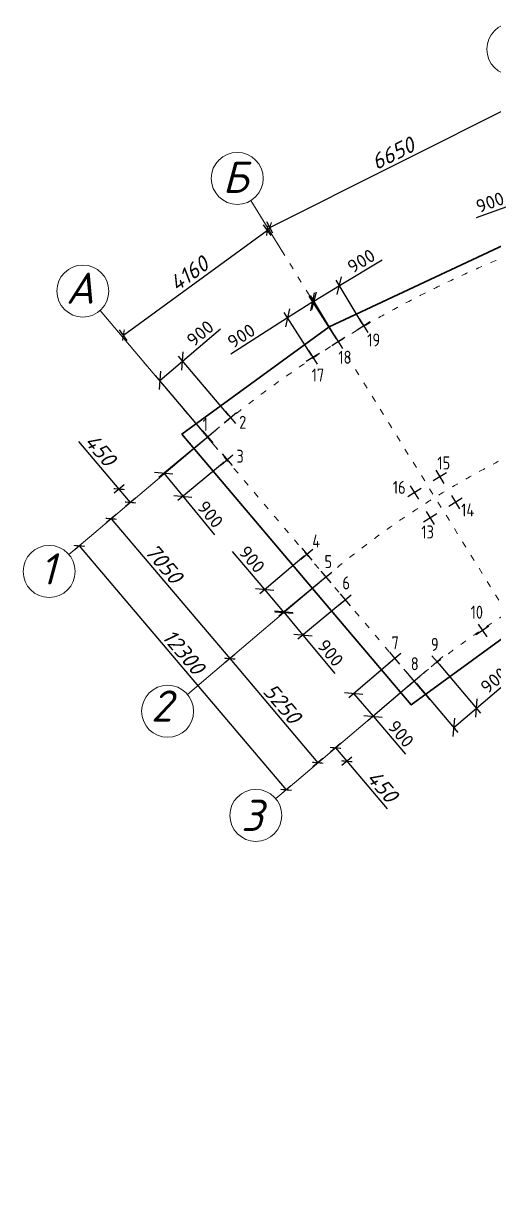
# Model space of a CAD drawing. Header units: millimetres. Extents: x 217525 to 325743, y -20439 to 118252.
# Drawn here: x 281142 to 290199, y -14511 to 7804 of the extents above; entities that cross this region are included whole.
import ezdxf

# ---------------------------------------------------------------- set-up
doc = ezdxf.new("R2010")
doc.units = ezdxf.units.MM
for name, pattern in [('ACAD_ISO03W100', [30, 12, -18]), ('GOST2.303 6', [12, 8, -1.5, 1, -1.5]), ('Штрихштриховая', [2400, 2000, -100, 200, -100])]:
    doc.linetypes.add(name, pattern=pattern)
for name, color, linetype, lineweight in [('Арматура', 1, 'Continuous', 35), ('размер', 161, 'Continuous', 18), ('Тонкая', 250, 'Continuous', 18), ('Фундамент', 2, 'Continuous', 25)]:
    doc.layers.add(name, color=color, linetype=linetype, lineweight=lineweight)
doc.styles.add('ISOCPEUR', font='isocpeui.ttf')
doc.styles.get("Standard").update_dxf_attribs({"font": 'txt.shx'})
doc.styles.add('ГОСТ', font='isocpeui.ttf', dxfattribs={"height": 3})
doc.styles.add('ГОСТ 2.304', font='CS_Gost2304.shx')
doc.dimstyles.new('ISO-25', dxfattribs={"dimtxt": 2.5, "dimasz": 2.5, "dimexe": 1.25, "dimexo": 0.625, "dimtad": 1, "dimtxsty": 'Standard', "dimcen": 2.5, "dimadec": 0, "dimazin": 0, "dimtfac": 1, "dimtmove": 0, "dimatfit": 3, "dimfxl": 1, "dimarcsym": 0})
doc.dimstyles.new('M200', dxfattribs={"dimtxt": 2, "dimasz": 1.5, "dimexe": 1.25, "dimexo": 0.625, "dimtad": 1, "dimdec": 0, "dimlfac": 200, "dimzin": 1, "dimtxsty": 'ISOCPEUR', "dimblk": 'ARCHTICK', "dimcen": 2.5, "dimadec": 0, "dimazin": 0, "dimtfac": 1, "dimtdec": 0, "dimtmove": 1, "dimatfit": 3, "dimfxl": 1.25, "dimfxlon": 1, "dimarcsym": 0})

# ---------------------------------------------------------------- blocks, each defined once
blk = doc.blocks.new('_ArchTick')
at = {"color": 0, "linetype": 'ByBlock', "const_width": 0.15}
blk.add_lwpolyline([(-0.5, -0.5), (0.5, 0.5)], dxfattribs=at)
blk = doc.blocks.new('*D1028')
at = {"layer": 'Defpoints', "color": 0, "transparency": 16777216}
for p in [(283131.47, 1830.27), (283175.21, 1786.74), (283173.23, 1785.05)]:
    blk.add_point(p, dxfattribs=at)
at = {"layer": 'Тонкая', "color": 0, "lineweight": -2, "transparency": 16777216}
for p, q in [((283132.5, 1831.15), (283134.41, 1832.77)), ((283133.45, 1831.96), (283173.23, 1785.05)), ((283174.18, 1785.86), (283172.27, 1784.24))]:
    blk.add_line(p, q, dxfattribs=at)
at = {"layer": 'Тонкая', "color": 0, "lineweight": -2, "transparency": 16777216, "xscale": 1.5, "yscale": 1.5, "zscale": 1.5}
for p, rotation in [((283133.45, 1831.96), 130.2960663744172), ((283173.23, 1785.05), 310.2960663744173)]:
    blk.add_blockref('_ArchTick', p, dxfattribs=dict(at, rotation=rotation))
at = {"layer": 'Тонкая', "color": 0, "transparency": 16777216, "insert": (283153.5, 1811.6), "char_height": 3, "attachment_point": 5, "rotation": 310.2961, "style": 'ГОСТ'}
blk.add_mtext('12300', dxfattribs=at)
blk = doc.blocks.new('*D1030')
at = {"layer": 'Defpoints', "color": 0, "transparency": 16777216}
for p in [(283147.55, 1843.92), (283170.35, 1817.03), (283162.39, 1810.28)]:
    blk.add_point(p, dxfattribs=at)
at = {"layer": 'Тонкая', "color": 0, "lineweight": -2, "transparency": 16777216}
for p, q in [((283140.55, 1837.98), (283138.64, 1836.36)), ((283139.6, 1837.17), (283162.39, 1810.28)), ((283163.35, 1811.09), (283161.44, 1809.47))]:
    blk.add_line(p, q, dxfattribs=at)
at = {"layer": 'Тонкая', "color": 0, "lineweight": -2, "transparency": 16777216, "xscale": 1.5, "yscale": 1.5, "zscale": 1.5}
for p, rotation in [((283139.6, 1837.17), 130.296066542735), ((283162.39, 1810.28), 310.296066542735)]:
    blk.add_blockref('_ArchTick', p, dxfattribs=dict(at, rotation=rotation))
at = {"layer": 'Тонкая', "color": 0, "transparency": 16777216, "insert": (283149.7, 1828.57), "char_height": 3, "attachment_point": 5, "rotation": 310.2961, "style": 'ГОСТ'}
blk.add_mtext('7050', dxfattribs=at)
blk = doc.blocks.new('*D1031')
at = {"layer": 'Defpoints', "color": 0, "transparency": 16777216}
for p in [(283170.35, 1817.03), (283191.23, 1800.31), (283179.37, 1790.26)]:
    blk.add_point(p, dxfattribs=at)
at = {"layer": 'Тонкая', "color": 0, "lineweight": -2, "transparency": 16777216}
for p, q in [((283163.35, 1811.09), (283161.44, 1809.47)), ((283162.39, 1810.28), (283179.37, 1790.26)), ((283180.32, 1791.07), (283178.42, 1789.45))]:
    blk.add_line(p, q, dxfattribs=at)
at = {"layer": 'Тонкая', "color": 0, "lineweight": -2, "transparency": 16777216, "xscale": 1.5, "yscale": 1.5, "zscale": 1.5}
for p, rotation in [((283162.39, 1810.28), 130.2960663744172), ((283179.37, 1790.26), 310.2960663744173)]:
    blk.add_blockref('_ArchTick', p, dxfattribs=dict(at, rotation=rotation))
at = {"layer": 'Тонкая', "color": 0, "transparency": 16777216, "insert": (283172.5, 1801.65), "char_height": 3, "attachment_point": 5, "rotation": 310.2961, "style": 'ГОСТ'}
blk.add_mtext('5250', dxfattribs=at)
blk = doc.blocks.new('*D1022')
at = {"layer": 'Defpoints', "color": 0, "transparency": 16777216}
for p in [(283155.92, 1855.44), (283158.1, 1852.86), (283141.12, 1842.88)]:
    blk.add_point(p, dxfattribs=at)
at = {"layer": 'Тонкая', "color": 0, "lineweight": -2, "transparency": 16777216}
for p, q in [((283141.12, 1842.88), (283133.38, 1852)), ((283142.07, 1843.69), (283140.16, 1842.07)), ((283143.3, 1840.31), (283141.12, 1842.88)), ((283144.25, 1841.12), (283142.35, 1839.5))]:
    blk.add_line(p, q, dxfattribs=at)
at = {"layer": 'Тонкая', "color": 0, "lineweight": -2, "transparency": 16777216, "xscale": 1.5, "yscale": 1.5, "zscale": 1.5}
for p, rotation in [((283141.12, 1842.88), 130.3008669133631), ((283143.3, 1840.31), 310.3008669133631)]:
    blk.add_blockref('_ArchTick', p, dxfattribs=dict(at, rotation=rotation))
at = {"layer": 'Тонкая', "color": 0, "transparency": 16777216, "insert": (283137.51, 1850.42), "char_height": 3, "attachment_point": 5, "rotation": 310.3009, "style": 'ГОСТ'}
blk.add_mtext('450', dxfattribs=at)
blk = doc.blocks.new('*D1034')
at = {"layer": 'Defpoints', "color": 0, "transparency": 16777216}
for p in [(283197.82, 1805.9), (283200.01, 1803.32), (283184.93, 1790.54)]:
    blk.add_point(p, dxfattribs=at)
at = {"layer": 'Тонкая', "color": 0, "lineweight": -2, "transparency": 16777216}
for p, q in [((283183.7, 1793.93), (283181.79, 1792.31)), ((283182.75, 1793.12), (283184.93, 1790.54)), ((283185.88, 1791.35), (283183.98, 1789.73)), ((283184.93, 1790.54), (283192.67, 1781.42))]:
    blk.add_line(p, q, dxfattribs=at)
at = {"layer": 'Тонкая', "color": 0, "lineweight": -2, "transparency": 16777216, "xscale": 1.5, "yscale": 1.5, "zscale": 1.5}
for p, rotation in [((283182.75, 1793.12), 130.2929754426578), ((283184.93, 1790.54), 310.2929754426578)]:
    blk.add_blockref('_ArchTick', p, dxfattribs=dict(at, rotation=rotation))
at = {"layer": 'Тонкая', "color": 0, "transparency": 16777216, "insert": (283191.78, 1785.76), "char_height": 3, "attachment_point": 5, "rotation": 310.293, "style": 'ГОСТ'}
blk.add_mtext('450', dxfattribs=at)
blk = doc.blocks.new('*D1035')
at = {"layer": 'Defpoints', "color": 0, "transparency": 16777216}
for p in [(283169.64, 1892.65), (283172.23, 1889.08), (283144.54, 1868.92)]:
    blk.add_point(p, dxfattribs=at)
at = {"layer": 'Тонкая', "color": 0, "lineweight": -2, "transparency": 16777216}
for p, q in [((283141.94, 1872.49), (283169.64, 1892.65)), ((283170.37, 1891.64), (283168.9, 1893.66)), ((283142.67, 1871.48), (283141.2, 1873.5))]:
    blk.add_line(p, q, dxfattribs=at)
at = {"layer": 'Тонкая', "color": 0, "lineweight": -2, "transparency": 16777216, "xscale": 1.5, "yscale": 1.5, "zscale": 1.5}
for p, rotation in [((283169.64, 1892.65), 36.04132903104001), ((283141.94, 1872.49), 216.04132903104)]:
    blk.add_blockref('_ArchTick', p, dxfattribs=dict(at, rotation=rotation))
at = {"layer": 'Тонкая', "color": 0, "transparency": 16777216, "insert": (283154.54, 1884.29), "char_height": 3, "attachment_point": 5, "rotation": 36.0413, "style": 'ГОСТ'}
blk.add_mtext('4160', dxfattribs=at)
blk = doc.blocks.new('*D1036')
at = {"layer": 'Defpoints', "color": 0, "transparency": 16777216}
for p in [(283219.4, 1917.88), (283221.26, 1914.16), (283171.96, 1889.46)]:
    blk.add_point(p, dxfattribs=at)
at = {"layer": 'Тонкая', "color": 0, "lineweight": -2, "transparency": 16777216}
for p, q in [((283170.1, 1893.17), (283219.4, 1917.88)), ((283219.96, 1916.76), (283218.84, 1919)), ((283170.66, 1892.06), (283169.53, 1894.29))]:
    blk.add_line(p, q, dxfattribs=at)
at = {"layer": 'Тонкая', "color": 0, "lineweight": -2, "transparency": 16777216, "xscale": 1.5, "yscale": 1.5, "zscale": 1.5}
for p, rotation in [((283219.4, 1917.88), 26.61716125754555), ((283170.1, 1893.17), 206.6171612575455)]:
    blk.add_blockref('_ArchTick', p, dxfattribs=dict(at, rotation=rotation))
at = {"layer": 'Тонкая', "color": 0, "transparency": 16777216, "insert": (283193.79, 1907.43), "char_height": 3, "attachment_point": 5, "rotation": 26.6172, "style": 'ГОСТ'}
blk.add_mtext('6650', dxfattribs=at)
blk = doc.blocks.new('A$C2A1570D9')
for p, q in [((7.43, 9.98), (4.88, 8.4)), ((5.37, 10.47), (6.95, 7.92)), ((2.55, 6.95), (0, 5.37)), ((0.48, 7.43), (2.07, 4.88)), ((10.47, 5.1), (7.92, 3.52)), ((8.4, 5.58), (9.98, 3.04)), ((3.52, 2.55), (5.1, 0)), ((5.58, 2.07), (3.04, 0.48))]:
    blk.add_line(p, q)
blk = doc.blocks.new('_Oblique')
at = {"color": 0, "linetype": 'ByBlock', "lineweight": -2}
blk.add_line((-0.5, -0.5), (0.5, 0.5), dxfattribs=at)
blk = doc.blocks.new('*D1048')
at = {"color": 0, "lineweight": -2, "transparency": 16777216}
for p, q in [((283182.95, 1871.74), (283177.69, 1879.96)), ((283178.11, 1868.64), (283172.85, 1876.86)), ((283178.36, 1878.91), (283173.52, 1875.81)), ((283173.52, 1875.81), (283162.64, 1868.84))]:
    blk.add_line(p, q, dxfattribs=at)
at = {"layer": 'Defpoints', "color": 0, "transparency": 16777216}
for p in [(283178.36, 1878.91), (283183.29, 1871.21), (283178.45, 1868.11)]:
    blk.add_point(p, dxfattribs=at)
at = {"color": 0, "lineweight": -2, "transparency": 16777216, "xscale": 2.5, "yscale": 2.5, "zscale": 2.5}
for p, rotation in [((283178.36, 1878.91), 32.63975538826008), ((283173.52, 1875.81), 212.6397553882601)]:
    blk.add_blockref('_Oblique', p, dxfattribs=dict(at, rotation=rotation))
at = {"color": 0, "transparency": 16777216, "insert": (283164.62, 1872.33), "char_height": 2.5, "attachment_point": 5, "rotation": 32.6398}
blk.add_mtext('900', dxfattribs=at)
blk = doc.blocks.new('*D1049')
at = {"color": 0, "lineweight": -2, "transparency": 16777216}
for p, q in [((283183.5, 1882), (283191.71, 1886.95)), ((283178.58, 1879.04), (283183.5, 1882)), ((283187.89, 1874.72), (283182.85, 1883.08)), ((283182.97, 1871.75), (283177.93, 1880.11))]:
    blk.add_line(p, q, dxfattribs=at)
at = {"layer": 'Defpoints', "color": 0, "transparency": 16777216}
for p in [(283183.5, 1882), (283188.22, 1874.18), (283183.29, 1871.21)]:
    blk.add_point(p, dxfattribs=at)
at = {"color": 0, "lineweight": -2, "transparency": 16777216, "xscale": 2.5, "yscale": 2.5, "zscale": 2.5}
for p, rotation in [((283183.5, 1882), 31.08484820572764), ((283178.58, 1879.04), 211.0848482057276)]:
    blk.add_blockref('_Oblique', p, dxfattribs=dict(at, rotation=rotation))
at = {"color": 0, "transparency": 16777216, "insert": (283187.71, 1886.73), "char_height": 2.5, "attachment_point": 5, "rotation": 31.0848}
blk.add_mtext('900', dxfattribs=at)
blk = doc.blocks.new('*D1050')
at = {"color": 0, "lineweight": -2, "transparency": 16777216}
for p, q in [((283228.24, 1892.96), (283225.03, 1901.87)), ((283222.83, 1891.01), (283219.62, 1899.92)), ((283225.45, 1900.69), (283220.04, 1898.74)), ((283220.04, 1898.74), (283209.79, 1895.05))]:
    blk.add_line(p, q, dxfattribs=at)
at = {"layer": 'Defpoints', "color": 0, "transparency": 16777216}
for p in [(283225.45, 1900.69), (283228.45, 1892.37), (283223.04, 1890.42)]:
    blk.add_point(p, dxfattribs=at)
at = {"color": 0, "lineweight": -2, "transparency": 16777216, "xscale": 2.5, "yscale": 2.5, "zscale": 2.5}
for p, rotation in [((283225.45, 1900.69), 19.80575500833379), ((283220.04, 1898.74), 199.8057550083338)]:
    blk.add_blockref('_Oblique', p, dxfattribs=dict(at, rotation=rotation))
at = {"color": 0, "transparency": 16777216, "insert": (283212.49, 1898.02), "char_height": 2.5, "attachment_point": 5, "rotation": 19.8058}
blk.add_mtext('900', dxfattribs=at)
blk = doc.blocks.new('*D1070')
at = {"color": 0, "lineweight": -2, "transparency": 16777216}
for p, q in [((283180.42, 1825.58), (283171.84, 1818.43)), ((283184.1, 1821.16), (283175.52, 1814.01)), ((283172.8, 1819.23), (283176.48, 1814.81)), ((283176.48, 1814.81), (283182.61, 1807.45))]:
    blk.add_line(p, q, dxfattribs=at)
at = {"layer": 'Defpoints', "color": 0, "transparency": 16777216}
for p in [(283180.9, 1825.98), (283184.58, 1821.56), (283176.48, 1814.81)]:
    blk.add_point(p, dxfattribs=at)
at = {"color": 0, "lineweight": -2, "transparency": 16777216, "xscale": 2.5, "yscale": 2.5, "zscale": 2.5}
for p, rotation in [((283172.8, 1819.23), 129.782945922147), ((283176.48, 1814.81), 309.782945922147)]:
    blk.add_blockref('_Oblique', p, dxfattribs=dict(at, rotation=rotation))
at = {"color": 0, "transparency": 16777216, "insert": (283181.79, 1811.37), "char_height": 2.5, "attachment_point": 5, "rotation": 309.7829}
blk.add_mtext('900', dxfattribs=at)
blk = doc.blocks.new('*D1071')
at = {"color": 0, "lineweight": -2, "transparency": 16777216}
for p, q in [((283169.14, 1823.55), (283162.95, 1830.86)), ((283176.71, 1829.96), (283168.19, 1822.74)), ((283180.43, 1825.57), (283171.91, 1818.35)), ((283172.86, 1819.16), (283169.14, 1823.55))]:
    blk.add_line(p, q, dxfattribs=at)
at = {"layer": 'Defpoints', "color": 0, "transparency": 16777216}
for p in [(283177.18, 1830.36), (283180.9, 1825.98), (283169.14, 1823.55)]:
    blk.add_point(p, dxfattribs=at)
at = {"color": 0, "lineweight": -2, "transparency": 16777216, "xscale": 2.5, "yscale": 2.5, "zscale": 2.5}
for p, rotation in [((283169.14, 1823.55), 130.296066544486), ((283172.86, 1819.16), 310.296066544486)]:
    blk.add_blockref('_Oblique', p, dxfattribs=dict(at, rotation=rotation))
at = {"color": 0, "transparency": 16777216, "insert": (283166.67, 1829.37), "char_height": 2.5, "attachment_point": 5, "rotation": 310.2961}
blk.add_mtext('900', dxfattribs=at)
blk = doc.blocks.new('*D1096')
at = {"color": 0, "lineweight": -2, "transparency": 16777216}
for p, q in [((283153.32, 1867.49), (283160.62, 1873.69)), ((283162.14, 1857.11), (283152.51, 1868.44)), ((283148.94, 1863.76), (283153.32, 1867.49)), ((283157.75, 1853.38), (283148.13, 1864.72))]:
    blk.add_line(p, q, dxfattribs=at)
at = {"layer": 'Defpoints', "color": 0, "transparency": 16777216}
for p in [(283153.32, 1867.49), (283162.54, 1856.63), (283158.16, 1852.91)]:
    blk.add_point(p, dxfattribs=at)
at = {"color": 0, "lineweight": -2, "transparency": 16777216, "xscale": 2.5, "yscale": 2.5, "zscale": 2.5}
for p, rotation in [((283153.32, 1867.49), 40.35334195276473), ((283148.94, 1863.76), 220.3533419527647)]:
    blk.add_blockref('_Oblique', p, dxfattribs=dict(at, rotation=rotation))
at = {"color": 0, "transparency": 16777216, "insert": (283156.71, 1872.83), "char_height": 2.5, "attachment_point": 5, "rotation": 40.3533}
blk.add_mtext('900', dxfattribs=at)
blk = doc.blocks.new('*D1097')
at = {"color": 0, "lineweight": -2, "transparency": 16777216}
for p, q in [((283157.68, 1852.51), (283148.74, 1845.12)), ((283161.34, 1848.08), (283152.4, 1840.69)), ((283149.7, 1845.92), (283153.37, 1841.49)), ((283153.37, 1841.49), (283159.47, 1834.1))]:
    blk.add_line(p, q, dxfattribs=at)
at = {"layer": 'Defpoints', "color": 0, "transparency": 16777216}
for p in [(283158.16, 1852.91), (283161.82, 1848.48), (283153.37, 1841.49)]:
    blk.add_point(p, dxfattribs=at)
at = {"color": 0, "lineweight": -2, "transparency": 16777216, "xscale": 2.5, "yscale": 2.5, "zscale": 2.5}
for p, rotation in [((283149.7, 1845.92), 129.5797685194933), ((283153.37, 1841.49), 309.5797685194933)]:
    blk.add_blockref('_Oblique', p, dxfattribs=dict(at, rotation=rotation))
at = {"color": 0, "transparency": 16777216, "insert": (283158.66, 1838.02), "char_height": 2.5, "attachment_point": 5, "rotation": 309.5798}
blk.add_mtext('900', dxfattribs=at)
blk = doc.blocks.new('*D1098')
at = {"color": 0, "lineweight": -2, "transparency": 16777216}
for p, q in [((283193.69, 1809.93), (283185.29, 1802.74)), ((283197.43, 1805.57), (283189.04, 1798.37)), ((283186.24, 1803.55), (283189.99, 1799.19)), ((283189.99, 1799.19), (283196.23, 1791.91))]:
    blk.add_line(p, q, dxfattribs=at)
at = {"layer": 'Defpoints', "color": 0, "transparency": 16777216}
for p in [(283194.16, 1810.34), (283197.9, 1805.98), (283189.99, 1799.19)]:
    blk.add_point(p, dxfattribs=at)
at = {"color": 0, "lineweight": -2, "transparency": 16777216, "xscale": 2.5, "yscale": 2.5, "zscale": 2.5}
for p, rotation in [((283186.24, 1803.55), 130.6231673905374), ((283189.99, 1799.19), 310.6231673905374)]:
    blk.add_blockref('_Oblique', p, dxfattribs=dict(at, rotation=rotation))
at = {"color": 0, "transparency": 16777216, "insert": (283195.34, 1795.82), "char_height": 2.5, "attachment_point": 5, "rotation": 310.6232}
blk.add_mtext('900', dxfattribs=at)
blk = doc.blocks.new('*D1099')
at = {"color": 0, "lineweight": -2, "transparency": 16777216}
for p, q in [((283202.69, 1809.22), (283210.68, 1799.82)), ((283198.31, 1805.5), (283206.3, 1796.1)), ((283209.87, 1800.77), (283217.17, 1806.98)), ((283205.49, 1797.05), (283209.87, 1800.77))]:
    blk.add_line(p, q, dxfattribs=at)
at = {"layer": 'Defpoints', "color": 0, "transparency": 16777216}
for p in [(283202.29, 1809.7), (283197.9, 1805.98), (283209.87, 1800.77)]:
    blk.add_point(p, dxfattribs=at)
at = {"color": 0, "lineweight": -2, "transparency": 16777216, "xscale": 2.5, "yscale": 2.5, "zscale": 2.5}
for p, rotation in [((283209.87, 1800.77), 40.35334195322691), ((283205.49, 1797.05), 220.3533419532269)]:
    blk.add_blockref('_Oblique', p, dxfattribs=dict(at, rotation=rotation))
at = {"color": 0, "transparency": 16777216, "insert": (283213.26, 1806.11), "char_height": 2.5, "attachment_point": 5, "rotation": 40.3533}
blk.add_mtext('900', dxfattribs=at)
blk = doc.blocks.new('A$C4F026A9A')
for p, q in [((66.79673, 192.69963), (64.24877, 191.116)), ((64.73093, 193.18179), (66.31457, 190.63384)), ((59.84735, 190.14649), (61.43099, 187.59853)), ((59.84735, 190.14649), (61.43099, 187.59853)), ((61.91315, 189.66433), (59.36519, 188.08069)), ((61.91315, 189.66433), (59.36519, 188.08069)), ((57.02956, 186.62902), (54.4816, 185.04538)), ((54.96376, 187.11118), (56.5474, 184.56322)), ((38.74635, 173.31862), (41.03255, 175.26112)), ((38.9182, 175.43297), (40.8607, 173.14677)), ((34.36447, 169.5955), (36.65067, 171.538)), ((34.53632, 171.70985), (36.47882, 169.42365)), ((38.0876, 165.21362), (40.37379, 167.15612)), ((38.25944, 167.32797), (40.20194, 165.04177)), ((53.41821, 147.09354), (55.72363, 149.01318)), ((53.6111, 149.20607), (55.53074, 146.90065)), ((57.09752, 142.67481), (59.40294, 144.59446)), ((57.09752, 142.67481), (59.40294, 144.59446)), ((57.29041, 144.78735), (59.21005, 142.48192)), ((57.29041, 144.78735), (59.21005, 142.48192)), ((60.77684, 138.25609), (63.08226, 140.17573)), ((60.96973, 140.36862), (62.88937, 138.0632)), ((89.61811, 134.20776), (87.15766, 132.49133)), ((87.52967, 134.57978), (89.2461, 132.11932)), ((70.38591, 127.04528), (72.67211, 128.98778)), ((72.50026, 126.87343), (70.55776, 129.15963)), ((78.49091, 126.38653), (80.77711, 128.32903)), ((80.60526, 126.21468), (78.66276, 128.50088)), ((74.10903, 122.6634), (76.39523, 124.6059)), ((76.22338, 122.49156), (74.28088, 124.77775))]:
    blk.add_line(p, q)
at = {"layer": 'Арматура', "color": 7}
for p, q in [((79.76806, 123.22333), (79.76806, 123.22333)), ((79.7687, 123.22298), (79.7687, 123.22298))]:
    blk.add_line(p, q, dxfattribs=at)
at = {"layer": 'размер', "color": 7}
blk.add_line((81.80369, 202.47621), (80.38194, 201.78058), dxfattribs=at)
at = {"layer": 'Тонкая', "color": 7, "ltscale": 0.5}
for p, q in [((49.88069, 206.1821), (43.80513, 216.01233)), ((27.12241, 180.34442), (14.82659, 194.89549)), ((12.78844, 151.30221), (8.81391, 147.93203)), ((35.58593, 124.41658), (31.6114, 121.04641)), ((52.56279, 104.39538), (48.58826, 101.0252))]:
    blk.add_line(p, q, dxfattribs=at)
at = {"layer": 'Тонкая', "color": 7, "lineweight": 15}
blk.add_line((27.12241, 180.34442), (26.2387, 181.3866), dxfattribs=at)
at = {"layer": 'Тонкая', "color": 7, "linetype": 'GOST2.303 6', "ltscale": 50}
for p, q in [((37.76151, 172.47797), (33.14359, 168.56222)), ((33.49468, 172.82906), (37.41042, 168.21114)), ((77.53586, 125.57113), (72.91794, 121.65539)), ((73.26903, 125.92222), (77.18477, 121.3043))]:
    blk.add_line(p, q, dxfattribs=at)
at = {"layer": 'Тонкая', "color": 7, "linetype": 'Штрихштриховая', "lineweight": 13}
for p, q in [((35.45274, 170.52026), (12.78844, 151.30221)), ((58.25023, 143.63464), (35.58593, 124.41658)), ((75.22709, 123.61343), (52.56279, 104.39538))]:
    blk.add_line(p, q, dxfattribs=at)
at = {"layer": 'Тонкая', "color": 7}
for centre in [(94.22263, 245.11624), (41.19155, 220.27486), (11.4843, 198.61423), (5.00035, 144.69834), (27.79784, 117.81272), (44.7747, 97.79151)]:
    blk.add_circle(centre, 5, dxfattribs=at)
at = {"layer": 'Фундамент', "color": 7}
for p, q in [((58.8707, 191.71784), (104.73591, 213.2344)), ((30.53521, 171.09953), (58.8707, 191.71784)), ((74.67463, 119.04487), (30.53521, 171.09953)), ((74.67463, 119.04487), (92.38233, 131.95601))]:
    blk.add_line(p, q, dxfattribs=at)
at = {"layer": 'Фундамент', "color": 7, "linetype": 'ACAD_ISO03W100', "lineweight": 13, "ltscale": 0.1}
for p, q in [((93.10376, 136.63938), (49.88069, 206.1821)), ((78.20354, 120.10323), (22.27188, 186.06476))]:
    blk.add_line(p, q, dxfattribs=at)
at = {"layer": 'Фундамент', "color": 7, "lineweight": 35, "ltscale": 100}
for points in [[(30.53521, 171.09953), (58.8707, 191.71784), (104.73668, 213.23458), (143.52991, 222.21929), (177.61465, 224.11657), (211.57237, 220.60172), (244.5463, 211.76339), (275.70815, 197.82395)], [(271.75558, 26.96096), (237.77741, 30.46867), (204.80353, 39.31322), (173.64253, 53.25891), (145.07625, 71.94895), (119.82284, 94.92), (92.38233, 131.95601), (74.67463, 119.04487), (55.67529, 141.45123), (30.53519, 171.09951)]]:
    blk.add_lwpolyline(points, dxfattribs=at)
at = {"layer": 'Фундамент', "color": 7, "linetype": 'ACAD_ISO03W100', "lineweight": 13, "ltscale": 0.1}
for radius, start, end in [(211.90392, 29.8729336, 130.7016484), (176.65392, 29.7264969, 130.7825811), (150.40392, 34.0666022, 130.867495)]:
    blk.add_arc((172.49893, 8.89844), radius, start, end, dxfattribs=at)
blk.add_blockref('A$C2A1570D9', (74.01177, 153.70168))
at = {"color": 7, "linetype": 'Continuous', "style": 'ГОСТ 2.304'}
for s, p in [('19', (66.2032, 187.95358)), ('18', (60.64657, 184.63551)), ('17', (55.51049, 181.22152)), ('1', (34.53632, 171.70985)), ('2', (41.55922, 172.13046)), ('3', (41.03373, 165.60376)), ('15', (79.70302, 164.31656)), ('16', (71.13207, 159.61619)), ('14', (84.28201, 155.27412)), ('4', (55.64363, 149.30681)), ('13', (76.61788, 151.03638)), ('5', (57.97646, 145.33376)), ('6', (61.42409, 141.25491)), ('10', (86.098, 135.61426)), ('7', (70.8783, 129.73398)), ('9', (78.46137, 129.41621)), ('8', (74.59065, 125.70819))]:
    blk.add_text(s, height=2.5, dxfattribs=at).set_placement(p)
at = {"layer": 'Тонкая', "color": 7, "style": 'ISOCPEUR'}
for s, p in [('Б', (38.37473, 217.50114)), ('2', (24.57466, 115.82433)), ('3', (41.93379, 94.79151))]:
    blk.add_text(s, height=6, dxfattribs=at).set_placement(p)
at = {"layer": 'Тонкая', "color": 7, "lineweight": 35, "char_height": 6, "width": 10.9237288, "attachment_point": 5, "style": 'ISOCPEUR'}
for s, insert in [('{\\fISOCPEUR|b0|i1|c204|p34;А}', (10.94749, 199.16678)), ('{\\fISOCPEUR|b0|i1|c204|p34;1}', (4.73751, 145.19558))]:
    blk.add_mtext(s, dxfattribs=dict(at, insert=insert))
for base, p1, p2, angle, picture, middle in [((102.80282, 218.35077), (100.38912, 208.08292), (105.79899, 210.03121), 19.805755, '*D1050', (90.47302, 213.91037)), ((55.71171, 196.5656), (55.79677, 185.77093), (60.63917, 188.87251), 32.6397554, '*D1048', (42.97483, 188.40756))]:
    dim = blk.add_linear_dim(base=base, p1=p1, p2=p2, angle=angle, text='900', dimstyle='ISO-25', override={"dimlfac": 100, "dimtxsty": 'Standard', "dimblk": 'Oblique', "dimtolj": 0})
    dim.commit()
    dim.dimension.update_dxf_attribs({"geometry": picture, "text_midpoint": middle, "dimtype": 129, "insert": (-283122.65151, -1682.34191)})
for p1, p2, distance, override, picture, middle in [((60.63917, 188.87251), (65.56394, 191.84154), 9.13247, {"dimlfac": 100, "dimtxsty": 'Standard', "dimblk": 'Oblique', "dimtolj": 0}, '*D1049', (65.05481, 204.38774)), ((35.50757, 170.56675), (39.88945, 174.28987), 14.24367, {"dimscale": 1, "dimlfac": 100, "dimtxsty": 'Standard', "dimblk": 'Oblique', "dimtolj": 0}, '*D1096', (34.05677, 190.48534)), ((35.50758, 170.56674), (39.17153, 166.1346), -10.97026, {"dimscale": 1, "dimlfac": 100, "dimtxsty": 'Standard', "dimblk": 'Oblique', "dimtolj": 0}, '*D1097', (36.01092, 155.68299)), ((58.25023, 143.63464), (54.53134, 148.02041), 10.53922, {"dimscale": 1, "dimlfac": 100, "dimtxsty": 'Standard', "dimblk": 'Oblique', "dimtolj": 0}, '*D1071', (44.01566, 147.02499)), ((58.25023, 143.63464), (61.92955, 139.21591), -10.53965, {"dimscale": 1, "dimlfac": 100, "dimtxsty": 'Standard', "dimblk": 'Oblique', "dimtolj": 0}, '*D1070', (59.13694, 129.0287)), ((71.50837, 127.999), (75.25213, 123.63465), -10.43074, {"dimscale": 1, "dimlfac": 100, "dimtxsty": 'Standard', "dimblk": 'Oblique', "dimtolj": 0}, '*D1098', (72.69187, 113.4785)), ((75.25213, 123.63465), (79.63401, 127.35778), -11.71263, {"dimscale": 1, "dimlfac": 100, "dimtxsty": 'Standard', "dimblk": 'Oblique', "dimtolj": 0}, '*D1099', (90.60802, 123.77283))]:
    dim = blk.add_aligned_dim(p1=p1, p2=p2, distance=distance, text='900', dimstyle='ISO-25', override=override)
    dim.commit()
    dim.dimension.update_dxf_attribs({"geometry": picture, "text_midpoint": middle, "insert": (-283122.65151, -1682.34191)})
at = {"layer": 'Тонкая', "color": 7}
for p1, p2, distance, text, picture, middle in [((49.30678, 207.11377), (98.6108, 231.82187), 4.15887, '6650', '*D1036', (71.14345, 225.08573)), ((21.88527, 186.58093), (49.58257, 206.73475), 4.41453, '4160', '*D1035', (31.88627, 201.94566))]:
    dim = blk.add_aligned_dim(p1=p1, p2=p2, distance=distance, text=text, dimstyle='M200', override={"dimlfac": 200, "dimtxsty": 'ГОСТ', "dimblk1": 'ArchTick', "dimblk2": 'ArchTick', "dimsah": 1, "dimtmove": 0, "dimtolj": 0}, dxfattribs=at)
    dim.commit()
    dim.dimension.update_dxf_attribs({"geometry": picture, "text_midpoint": middle, "insert": (-283122.65151, -1682.34191)})
for base, p1, p2, angle, override, picture, middle in [((18.46518, 160.53883), (35.45255, 170.5201), (33.2695, 173.09419), 130.3008669, {"dimtxsty": 'ГОСТ', "dimblk1": 'ArchTick', "dimblk2": 'ArchTick', "dimsah": 1, "dimtmove": 0}, '*D1022', (13.24042, 166.69946)), ((62.27922, 108.20105), (75.1689, 123.5587), (77.35364, 120.98191), 310.2929754, {"dimlfac": 200, "dimtxsty": 'ГОСТ', "dimblk1": 'ArchTick', "dimblk2": 'ArchTick', "dimsah": 1, "dimtmove": 0, "dimtolj": 0}, '*D1034', (67.50313, 102.03969))]:
    dim = blk.add_linear_dim(base=base, p1=p1, p2=p2, angle=angle, text='450', dimstyle='M200', override=override, dxfattribs=at)
    dim.commit()
    dim.dimension.update_dxf_attribs({"geometry": picture, "text_midpoint": middle, "dimtype": 129, "insert": (-283122.65151, -1682.34191)})
for base, p1, p2, angle, picture, middle, dimtype in [((39.7427, 127.94129), (24.90304, 161.57471), (47.70054, 134.68909), 310.2960665, '*D1030', (25.41493, 144.83836), 129), ((50.57552, 102.71029), (8.81391, 147.93203), (52.56279, 104.39538), 310.2960664, '*D1028', (29.22655, 127.88764), 128)]:
    dim = blk.add_linear_dim(base=base, p1=p1, p2=p2, angle=angle, dimstyle='M200', override={"dimlfac": 200, "dimtxsty": 'ГОСТ', "dimblk1": 'ArchTick', "dimblk2": 'ArchTick', "dimsah": 1, "dimtmove": 0, "dimtolj": 0}, dxfattribs=at)
    dim.commit()
    dim.dimension.update_dxf_attribs({"geometry": picture, "text_midpoint": middle, "dimtype": dimtype, "insert": (-283122.65151, -1682.34191)})
dim = blk.add_linear_dim(base=(56.71955, 107.92008), p1=(47.70054, 134.68909), p2=(68.57512, 117.97293), angle=130.2960664, dimstyle='M200', override={"dimlfac": 200, "dimtxsty": 'ГОСТ', "dimblk1": 'ArchTick', "dimblk2": 'ArchTick', "dimsah": 1, "dimtmove": 0, "dimtolj": 0}, dxfattribs=at)
dim.commit()
dim.dimension.update_dxf_attribs({"geometry": '*D1031', "text_midpoint": (49.85189, 119.305), "insert": (-283122.65151, -1682.34191)})

msp = doc.modelspace()

# ---------------------------------------------------------------- block references
at = {"ltscale": 100, "xscale": 100, "yscale": 100, "zscale": 100}
msp.add_blockref('A$C4F026A9A', (281142.442, -17207.2811), dxfattribs=at)

doc.saveas('drawing.dxf')
